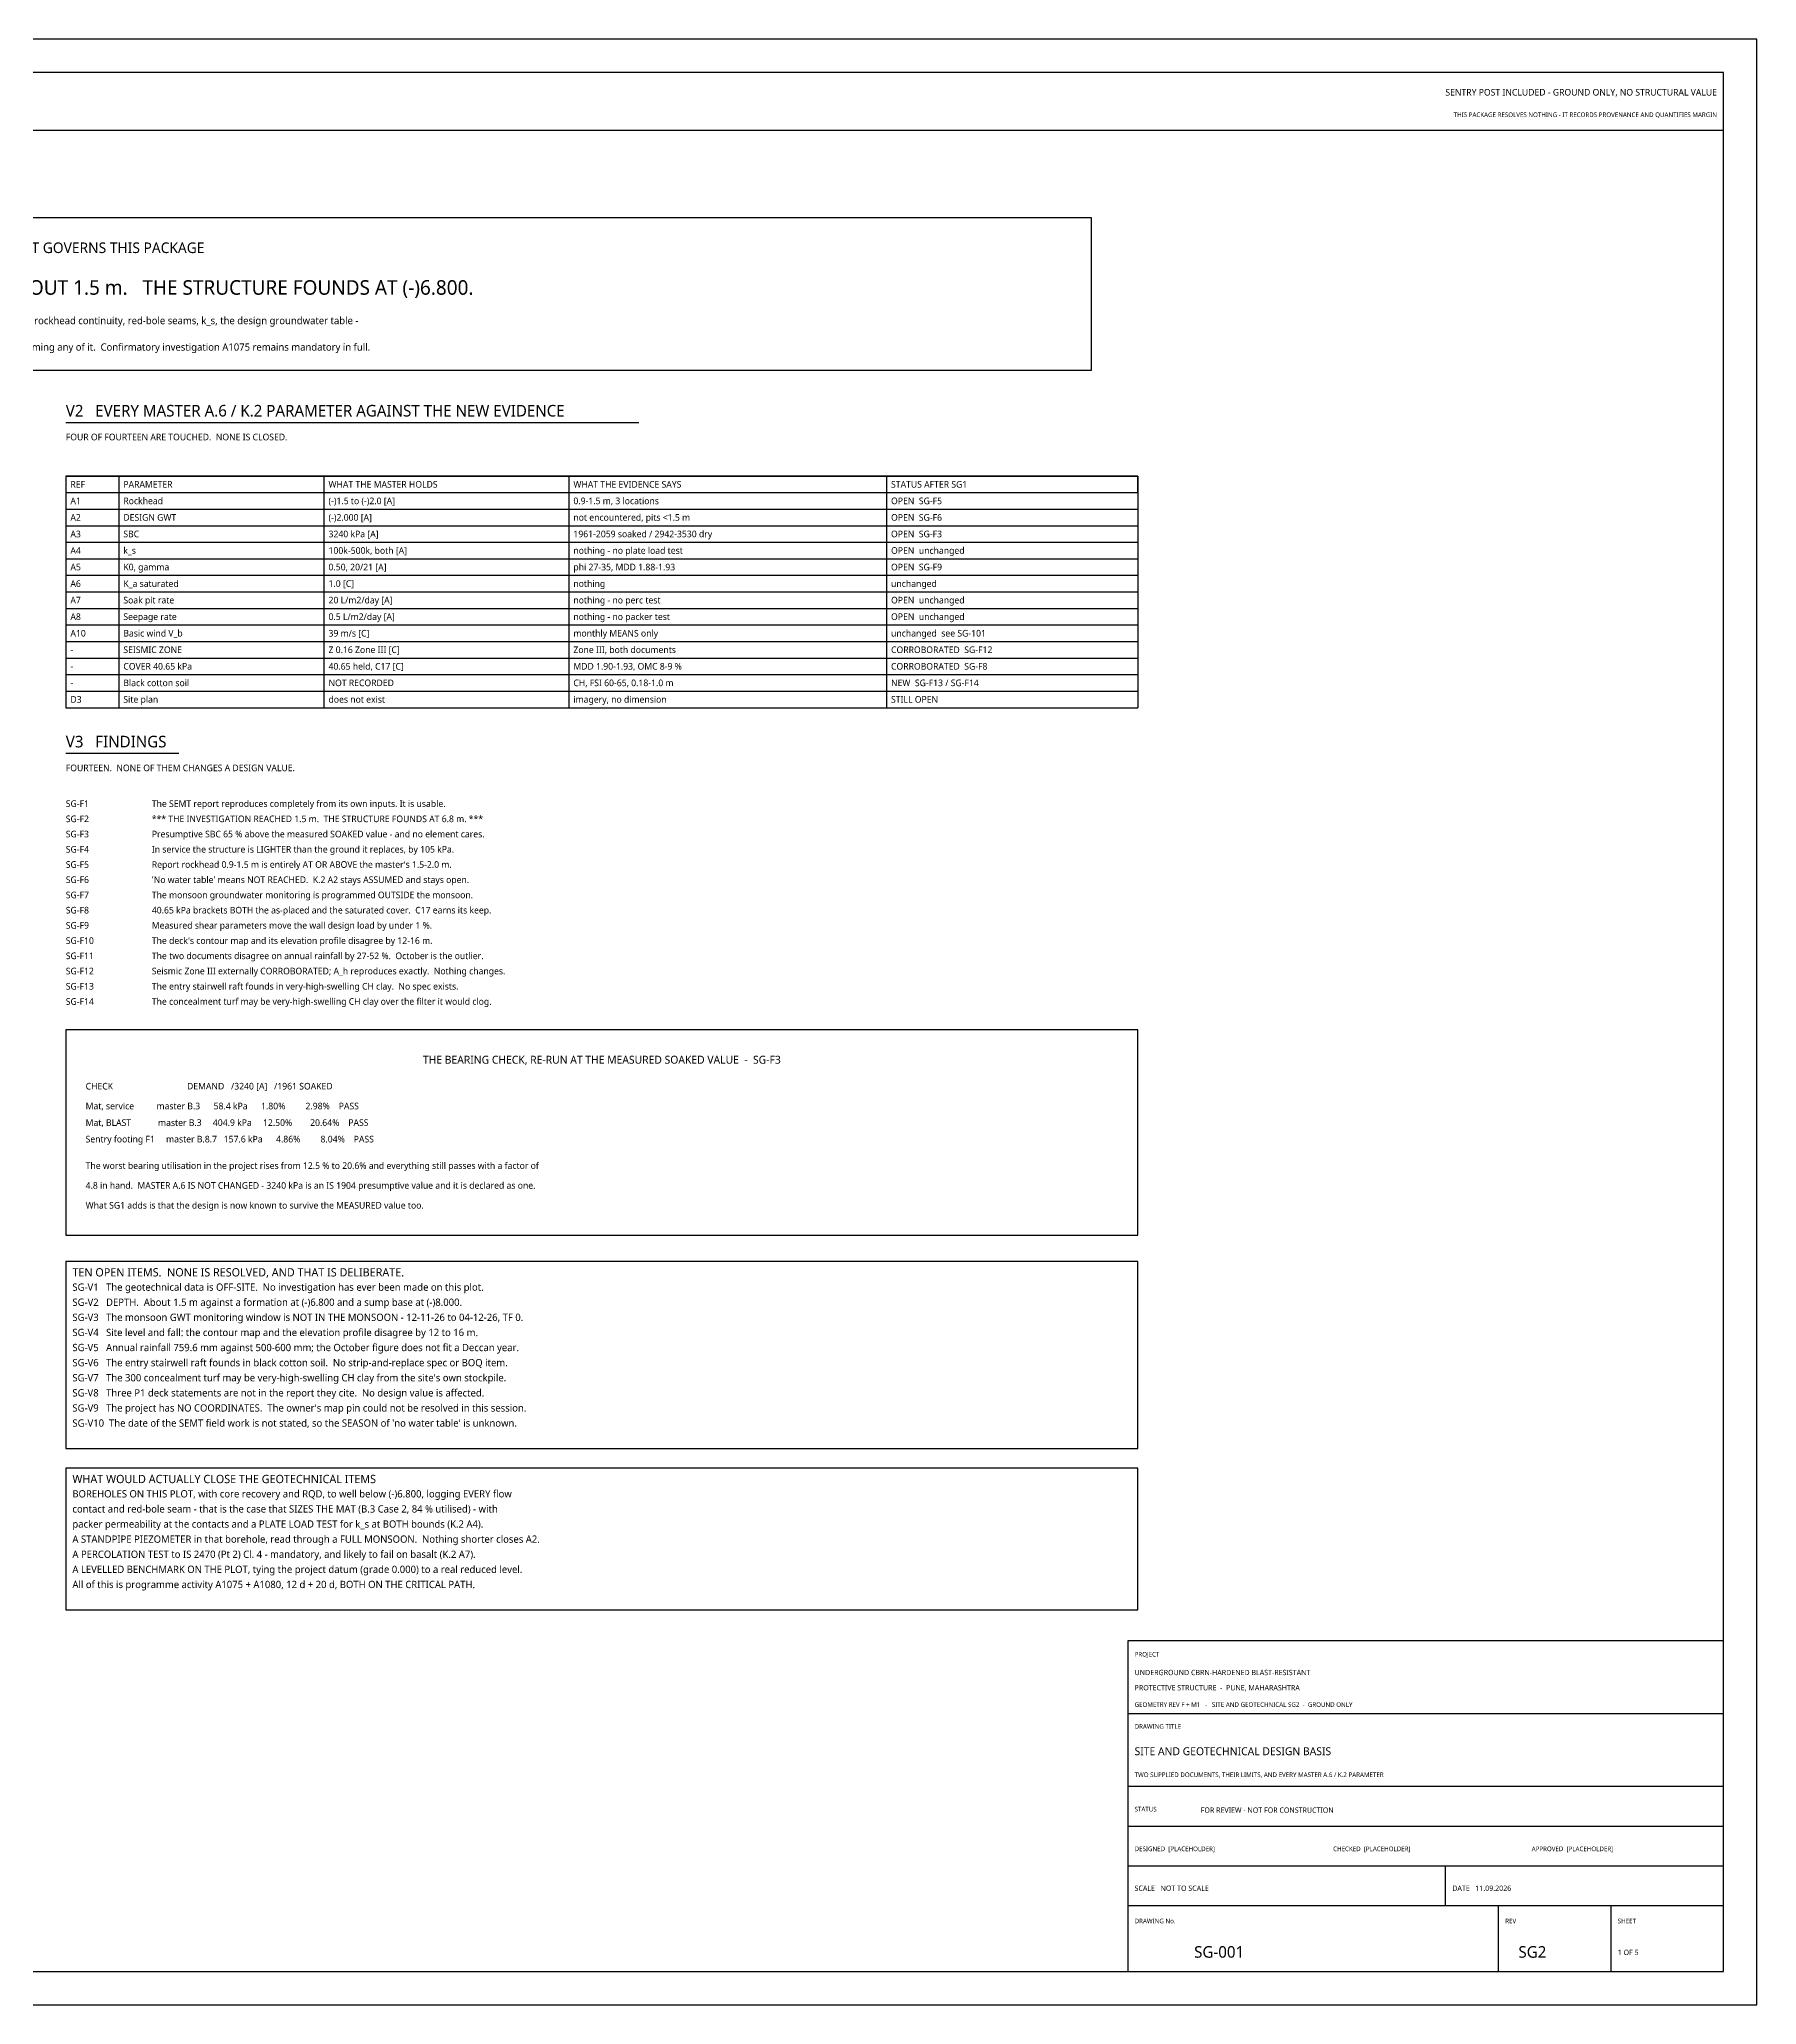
# Model space of a CAD drawing. Header units: millimetres. Extents: x 0 to 841, y 0 to 594.
# Drawn here: x 322 to 841, y 0 to 594 of the extents above; entities that cross this region are included whole.
import ezdxf
from ezdxf.enums import TextEntityAlignment as Align

# ---------------------------------------------------------------- set-up
doc = ezdxf.new("R2010")
doc.units = ezdxf.units.MM
for name, color, linetype in [('G-FLAGG', 1, 'Continuous'), ('M-CALLOUT', 2, 'Continuous'), ('M-FLAG', 1, 'Continuous'), ('M-TABLE', 7, 'Continuous'), ('M-TEXT', 7, 'Continuous'), ('M-TITLE', 7, 'Continuous'), ('S-NOTE', 7, 'Continuous'), ('S-TEXT', 7, 'Continuous'), ('S-TITLE', 7, 'Continuous')]:
    doc.layers.add(name, color=color, linetype=linetype)
doc.styles.add('OpenSans', font='OpenSans-Regular.ttf')

msp = doc.modelspace()

# ---------------------------------------------------------------- linework, layer by layer
at = {"layer": 'G-FLAGG'}
msp.add_lwpolyline([(14, 494), (640, 494), (640, 540), (14, 540)], close=True, dxfattribs=at)
at = {"layer": 'M-TABLE'}
for p, q in [((330, 462), (654, 462)), ((330, 462), (330, 392)), ((346, 462), (346, 392)), ((408, 462), (408, 392)), ((482, 462), (482, 392)), ((578, 462), (578, 392)), ((654, 462), (654, 392)), ((330, 452), (654, 452)), ((330, 447), (654, 447)), ((330, 442), (654, 442)), ((330, 437), (654, 437)), ((330, 432), (654, 432)), ((330, 427), (654, 427)), ((330, 422), (654, 422)), ((330, 417), (654, 417)), ((330, 412), (654, 412)), ((330, 407), (654, 407)), ((330, 402), (654, 402)), ((330, 397), (654, 397)), ((330, 392), (654, 392))]:
    msp.add_line(p, q, dxfattribs=at)
for points in [[(330, 457), (654, 457), (654, 462), (330, 462)], [(330, 232.6), (654, 232.6), (654, 294.6), (330, 294.6)]]:
    msp.add_lwpolyline(points, close=True, dxfattribs=at)
at = {"layer": 'M-TITLE'}
for p, q in [((10, 566.5), (831, 566.5)), ((651, 88), (831, 88)), ((651, 66), (831, 66)), ((651, 54), (831, 54)), ((651, 42), (831, 42)), ((747, 30), (747, 42)), ((651, 30), (831, 30)), ((763, 10), (763, 30)), ((797, 10), (797, 30))]:
    msp.add_line(p, q, dxfattribs=at)
msp.add_lwpolyline([(651, 10), (831, 10), (831, 110), (651, 110)], close=True, dxfattribs=at)
at = {"layer": 'S-TITLE'}
for p, q in [((330, 478.2), (503.2, 478.2)), ((330, 378.2), (364.16, 378.2))]:
    msp.add_line(p, q, dxfattribs=at)
for points in [[(0, 0), (841, 0), (841, 594), (0, 594)], [(10, 10), (831, 10), (831, 584), (10, 584)], [(330, 168.13), (654, 168.13), (654, 224.6), (330, 224.6)], [(330, 119.35), (654, 119.35), (654, 162.13), (330, 162.13)]]:
    msp.add_lwpolyline(points, close=True, dxfattribs=at)

# ---------------------------------------------------------------- texts
at = {"layer": 'G-FLAGG', "style": 'OpenSans'}
for s, height, p in [('THE ONE FACT THAT GOVERNS THIS PACKAGE', 3.2, (327, 531)), ('THE SUB-SOIL INVESTIGATION REACHED ABOUT 1.5 m.   THE STRUCTURE FOUNDS AT (-)6.800.', 4.4, (327, 519))]:
    msp.add_text(s, height=height, dxfattribs=at).set_placement(p, align=Align.MIDDLE_CENTER)
for s, p in [('*** THE INVESTIGATION REACHED 1.5 m.  THE STRUCTURE FOUNDS AT 6.8 m. ***', (356, 357.4)), ('The monsoon groundwater monitoring is programmed OUTSIDE the monsoon.', (356, 334.4))]:
    msp.add_text(s, height=2, dxfattribs=at).set_placement(p)
at = {"layer": 'M-CALLOUT', "style": 'OpenSans'}
for s, p in [('SG-F1', (330, 362)), ('SG-F2', (330, 357.4)), ('SG-F3', (330, 352.8)), ('SG-F4', (330, 348.2)), ('SG-F5', (330, 343.6)), ('SG-F6', (330, 339)), ('SG-F7', (330, 334.4)), ('SG-F8', (330, 329.8)), ('SG-F9', (330, 325.2)), ('SG-F10', (330, 320.6)), ('SG-F11', (330, 316)), ('SG-F12', (330, 311.4)), ('SG-F13', (330, 306.8)), ('SG-F14', (330, 302.2))]:
    msp.add_text(s, height=2, dxfattribs=at).set_placement(p)
at = {"layer": 'M-FLAG', "style": 'OpenSans'}
for s, height, p in [('SENTRY POST INCLUDED - GROUND ONLY, NO STRUCTURAL VALUE', 2, (829, 577)), ('THIS PACKAGE RESOLVES NOTHING - IT RECORDS PROVENANCE AND QUANTIFIES MARGIN', 1.4, (829, 570.5))]:
    msp.add_text(s, height=height, dxfattribs=at).set_placement(p, align=Align.RIGHT)
msp.add_text('FOR REVIEW - NOT FOR CONSTRUCTION', height=1.6, dxfattribs=at).set_placement((673, 58))
at = {"layer": 'M-TABLE', "style": 'OpenSans'}
for s, p in [('REF', (331.4, 458.5)), ('PARAMETER', (347.4, 458.5)), ('WHAT THE MASTER HOLDS', (409.4, 458.5)), ('WHAT THE EVIDENCE SAYS', (483.4, 458.5)), ('STATUS AFTER SG1', (579.4, 458.5)), ('A1', (331.4, 453.5)), ('Rockhead', (347.4, 453.5)), ('(-)1.5 to (-)2.0 [A]', (409.4, 453.5)), ('0.9-1.5 m, 3 locations', (483.4, 453.5)), ('OPEN  SG-F5', (579.4, 453.5)), ('A2', (331.4, 448.5)), ('A3', (331.4, 443.5)), ('SBC', (347.4, 443.5)), ('DESIGN GWT', (347.4, 448.5)), ('(-)2.000 [A]', (409.4, 448.5)), ('3240 kPa [A]', (409.4, 443.5)), ('not encountered, pits <1.5 m', (483.4, 448.5)), ('1961-2059 soaked / 2942-3530 dry', (483.4, 443.5)), ('OPEN  SG-F6', (579.4, 448.5)), ('OPEN  SG-F3', (579.4, 443.5)), ('A4', (331.4, 438.5)), ('k_s', (347.4, 438.5)), ('100k-500k, both [A]', (409.4, 438.5)), ('nothing - no plate load test', (483.4, 438.5)), ('OPEN  unchanged', (579.4, 438.5)), ('A5', (331.4, 433.5)), ('K0, gamma', (347.4, 433.5)), ('0.50, 20/21 [A]', (409.4, 433.5)), ('phi 27-35, MDD 1.88-1.93', (483.4, 433.5)), ('OPEN  SG-F9', (579.4, 433.5)), ('A6', (331.4, 428.5)), ('K_a saturated', (347.4, 428.5)), ('1.0 [C]', (409.4, 428.5)), ('nothing', (483.4, 428.5)), ('unchanged', (579.4, 428.5)), ('A7', (331.4, 423.5)), ('Soak pit rate', (347.4, 423.5)), ('20 L/m2/day [A]', (409.4, 423.5)), ('nothing - no perc test', (483.4, 423.5)), ('OPEN  unchanged', (579.4, 423.5)), ('A8', (331.4, 418.5)), ('Seepage rate', (347.4, 418.5)), ('0.5 L/m2/day [A]', (409.4, 418.5)), ('nothing - no packer test', (483.4, 418.5)), ('OPEN  unchanged', (579.4, 418.5)), ('A10', (331.4, 413.5)), ('SEISMIC ZONE', (347.4, 408.5)), ('Basic wind V_b', (347.4, 413.5)), ('Z 0.16 Zone III [C]', (409.4, 408.5)), ('39 m/s [C]', (409.4, 413.5)), ('Zone III, both documents', (483.4, 408.5)), ('monthly MEANS only', (483.4, 413.5)), ('CORROBORATED  SG-F12', (579.4, 408.5)), ('unchanged  see SG-101', (579.4, 413.5)), ('-', (331.4, 408.5)), ('-', (331.4, 403.5)), ('COVER 40.65 kPa', (347.4, 403.5)), ('40.65 held, C17 [C]', (409.4, 403.5)), ('MDD 1.90-1.93, OMC 8-9 %', (483.4, 403.5)), ('CORROBORATED  SG-F8', (579.4, 403.5)), ('-', (331.4, 398.5)), ('Black cotton soil', (347.4, 398.5)), ('NOT RECORDED', (409.4, 398.5)), ('CH, FSI 60-65, 0.18-1.0 m', (483.4, 398.5)), ('NEW  SG-F13 / SG-F14', (579.4, 398.5)), ('D3', (331.4, 393.5)), ('Site plan', (347.4, 393.5)), ('does not exist', (409.4, 393.5)), ('imagery, no dimension', (483.4, 393.5)), ('STILL OPEN', (579.4, 393.5)), ('CHECK                                 DEMAND   /3240 [A]   /1961 SOAKED', (336, 276.6))]:
    msp.add_text(s, height=2, dxfattribs=at).set_placement(p)
at = {"layer": 'M-TEXT', "style": 'OpenSans'}
for s, p in [('Everything this project holds about the ground below (-)2.000 - rockhead continuity, red-bole seams, k_s, the design groundwater table -', (327, 509)), ('is EXTRAPOLATION.  The supplied report cannot be read as confirming any of it.  Confirmatory investigation A1075 remains mandatory in full.', (327, 501))]:
    msp.add_text(s, height=2.2, dxfattribs=at).set_placement(p, align=Align.MIDDLE_CENTER)
for s, p in [('The SEMT report reproduces completely from its own inputs. It is usable.', (356, 362)), ('Presumptive SBC 65 % above the measured SOAKED value - and no element cares.', (356, 352.8)), ('In service the structure is LIGHTER than the ground it replaces, by 105 kPa.', (356, 348.2)), ("Report rockhead 0.9-1.5 m is entirely AT OR ABOVE the master's 1.5-2.0 m.", (356, 343.6)), ("'No water table' means NOT REACHED.  K.2 A2 stays ASSUMED and stays open.", (356, 339)), ('40.65 kPa brackets BOTH the as-placed and the saturated cover.  C17 earns its keep.', (356, 329.8)), ('Measured shear parameters move the wall design load by under 1 %.', (356, 325.2)), ("The deck's contour map and its elevation profile disagree by 12-16 m.", (356, 320.6)), ('The two documents disagree on annual rainfall by 27-52 %.  October is the outlier.', (356, 316)), ('The entry stairwell raft founds in very-high-swelling CH clay.  No spec exists.', (356, 306.8)), ('Seismic Zone III externally CORROBORATED; A_h reproduces exactly.  Nothing changes.', (356, 311.4)), ('The concealment turf may be very-high-swelling CH clay over the filter it would clog.', (356, 302.2)), ('Mat, service          master B.3      58.4 kPa      1.80%         2.98%    PASS', (336, 270.6)), ('Mat, BLAST            master B.3     404.9 kPa     12.50%        20.64%    PASS', (336, 265.6)), ('Sentry footing F1     master B.8.7   157.6 kPa      4.86%         8.04%    PASS', (336, 260.6)), ('The worst bearing utilisation in the project rises from 12.5 % to 20.6% and everything still passes with a factor of', (336, 252.6)), ('4.8 in hand.  MASTER A.6 IS NOT CHANGED - 3240 kPa is an IS 1904 presumptive value and it is declared as one.', (336, 246.6)), ('What SG1 adds is that the design is now known to survive the MEASURED value too.', (336, 240.6))]:
    msp.add_text(s, height=2, dxfattribs=at).set_placement(p)
at = {"layer": 'M-TITLE', "style": 'OpenSans'}
msp.add_text('THE BEARING CHECK, RE-RUN AT THE MEASURED SOAKED VALUE  -  SG-F3', height=2.4, dxfattribs=at).set_placement((492, 285.6), align=Align.MIDDLE_CENTER)
for s, height, p in [('PROJECT', 1.4, (653, 105.2)), ('UNDERGROUND CBRN-HARDENED BLAST-RESISTANT', 1.6, (653, 99.6)), ('PROTECTIVE STRUCTURE  -  PUNE, MAHARASHTRA', 1.6, (653, 95)), ('GEOMETRY REV F + M1   -   SITE AND GEOTECHNICAL SG2  -  GROUND ONLY', 1.4, (653, 90)), ('DRAWING TITLE', 1.4, (653, 83.4)), ('SITE AND GEOTECHNICAL DESIGN BASIS', 2.4, (653, 75.4)), ('TWO SUPPLIED DOCUMENTS, THEIR LIMITS, AND EVERY MASTER A.6 / K.2 PARAMETER', 1.4, (653, 68.8)), ('STATUS', 1.4, (653, 58.4)), ('DESIGNED  [PLACEHOLDER]', 1.4, (653, 46.4)), ('CHECKED  [PLACEHOLDER]', 1.4, (713, 46.4)), ('APPROVED  [PLACEHOLDER]', 1.4, (773, 46.4)), ('SCALE   NOT TO SCALE', 1.6, (653, 34.4)), ('DATE   11.09.2026', 1.6, (749, 34.4)), ('DRAWING No.', 1.4, (653, 24.6)), ('REV', 1.4, (765, 24.6)), ('SHEET', 1.4, (799, 24.6)), ('SG-001', 3.5, (671, 14.2)), ('SG2', 3.5, (769, 14.2)), ('1 OF 5', 1.6, (799, 15))]:
    msp.add_text(s, height=height, dxfattribs=at).set_placement(p)
at = {"layer": 'S-NOTE', "style": 'OpenSans'}
for s, p in [('SG-V1   The geotechnical data is OFF-SITE.  No investigation has ever been made on this plot.', (332, 215.77)), ('SG-V2   DEPTH.  About 1.5 m against a formation at (-)6.800 and a sump base at (-)8.000.', (332, 211.21)), ('SG-V3   The monsoon GWT monitoring window is NOT IN THE MONSOON - 12-11-26 to 04-12-26, TF 0.', (332, 206.65)), ('SG-V4   Site level and fall: the contour map and the elevation profile disagree by 12 to 16 m.', (332, 202.08)), ('SG-V5   Annual rainfall 759.6 mm against 500-600 mm; the October figure does not fit a Deccan year.', (332, 197.52)), ('SG-V6   The entry stairwell raft founds in black cotton soil.  No strip-and-replace spec or BOQ item.', (332, 192.95)), ("SG-V7   The 300 concealment turf may be very-high-swelling CH clay from the site's own stockpile.", (332, 188.39)), ('SG-V8   Three P1 deck statements are not in the report they cite.  No design value is affected.', (332, 183.82)), ("SG-V9   The project has NO COORDINATES.  The owner's map pin could not be resolved in this session.", (332, 179.26)), ("SG-V10  The date of the SEMT field work is not stated, so the SEASON of 'no water table' is unknown.", (332, 174.69)), ('BOREHOLES ON THIS PLOT, with core recovery and RQD, to well below (-)6.800, logging EVERY flow', (332, 153.3)), ('contact and red-bole seam - that is the case that SIZES THE MAT (B.3 Case 2, 84 % utilised) - with', (332, 148.74)), ('packer permeability at the contacts and a PLATE LOAD TEST for k_s at BOTH bounds (K.2 A4).', (332, 144.17)), ('A STANDPIPE PIEZOMETER in that borehole, read through a FULL MONSOON.  Nothing shorter closes A2.', (332, 139.61)), ('A PERCOLATION TEST to IS 2470 (Pt 2) Cl. 4 - mandatory, and likely to fail on basalt (K.2 A7).', (332, 135.04)), ('A LEVELLED BENCHMARK ON THE PLOT, tying the project datum (grade 0.000) to a real reduced level.', (332, 130.48)), ('All of this is programme activity A1075 + A1080, 12 d + 20 d, BOTH ON THE CRITICAL PATH.', (332, 125.91))]:
    msp.add_text(s, height=2.2, dxfattribs=at).set_placement(p)
at = {"layer": 'S-TEXT', "style": 'OpenSans'}
for s, p in [('FOUR OF FOURTEEN ARE TOUCHED.  NONE IS CLOSED.', (330, 472.8)), ('FOURTEEN.  NONE OF THEM CHANGES A DESIGN VALUE.', (330, 372.8))]:
    msp.add_text(s, height=2, dxfattribs=at).set_placement(p)
at = {"layer": 'S-TITLE', "style": 'OpenSans'}
for s, height, p in [('V2   EVERY MASTER A.6 / K.2 PARAMETER AGAINST THE NEW EVIDENCE', 3.5, (330, 480)), ('V3   FINDINGS', 3.5, (330, 380)), ('TEN OPEN ITEMS.  NONE IS RESOLVED, AND THAT IS DELIBERATE.', 2.5, (332, 220.1)), ('WHAT WOULD ACTUALLY CLOSE THE GEOTECHNICAL ITEMS', 2.5, (332, 157.63))]:
    msp.add_text(s, height=height, dxfattribs=at).set_placement(p)

doc.saveas('drawing.dxf')
